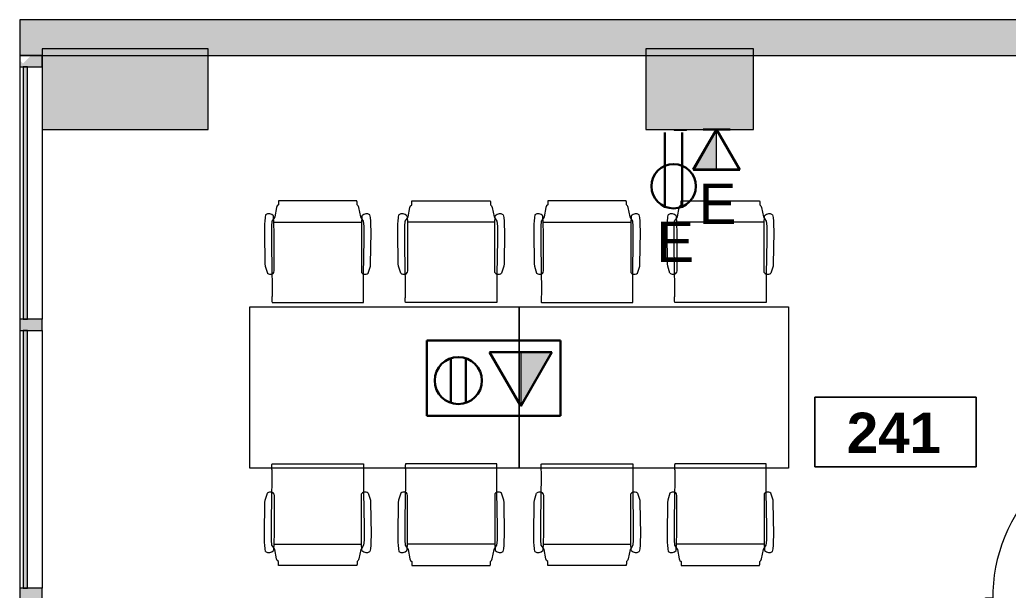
# Model space of a CAD drawing. Header units: inches. Extents: x 1180 to 3050, y -149 to 1363.
# Drawn here: x 1180.4 to 1400.6, y 1235.6 to 1362.7 of the extents above; entities that cross this region are included whole.
import ezdxf

# ---------------------------------------------------------------- set-up
doc = ezdxf.new("R2010")
doc.units = ezdxf.units.IN
doc.header["$MEASUREMENT"] = 0
doc.linetypes.add('Dash', pattern=[0.25, 0.125, -0.125])
for name, color, linetype, lineweight in [('A-ANNO-NOTE', 131, 'Continuous', 30), ('A-AREA-IDEN', 2, 'Continuous', 9), ('A-COLS', 52, 'Continuous', 13), ('A-DOOR', 31, 'Continuous', 13), ('A-GLAZ-CURT', 52, 'Continuous', 13), ('A-GLAZ-CWMG', 51, 'Continuous', 13), ('A-WALL', 113, 'Continuous', 13), ('A-WALL-PATT', 111, 'Continuous', 13), ('E-ELEC-FIXT', 91, 'Continuous', 13), ('I-FURN', 30, 'Continuous', 9), ('I-FURN-PNLS', 30, 'Dash', 9)]:
    doc.layers.add(name, color=color, linetype=linetype, lineweight=lineweight)
doc.styles.add('Swis721 Lt BT', font='swissl.ttf', dxfattribs={"height": 9})
doc.styles.add('Swis721 Lt BT_B_1', font='', dxfattribs={"height": 9})
doc.styles.get('Swis721 Lt BT_B_1').set_extended_font_data('Swis721 Lt BT', bold=True)

# ---------------------------------------------------------------- blocks, each defined once
blk = doc.blocks.new('Column Set - Column Set-6509051-FIRST FLOOR POWER _ SIGNAL')
at = {"layer": 'A-COLS', "lineweight": 9}
h = blk.add_hatch(color=7, dxfattribs=at)
h.paths.add_polyline_path([(3038.48, -123.25), (3038.48, -107.25), (3019.98, -107.25), (3019.98, -123.25)], flags=0)
h.paths.add_polyline_path([(2642.36, -123.25), (2651.67, -123.25), (2651.67, -107.25), (2642.36, -107.25)], flags=0)
h.paths.add_polyline_path([(2666.36, -123.25), (2666.36, -107.25), (2655.17, -107.25), (2655.17, -123.25)], flags=0)
h.paths.add_polyline_path([(2411.67, -123.25), (2411.67, -107.25), (2402.36, -107.25), (2402.36, -123.25)], flags=0)
h.paths.add_polyline_path([(2426.36, -123.25), (2426.36, -107.25), (2415.17, -107.25), (2415.17, -123.25)], flags=0)
h.paths.add_polyline_path([(2175.17, -123.25), (2186.36, -123.25), (2186.36, -107.25), (2175.17, -107.25), (2175.17, -115.8)], flags=0)
h.paths.add_polyline_path([(2162.36, -123.25), (2171.67, -123.25), (2171.67, -107.25), (2162.36, -107.25)], flags=0)
h.paths.add_polyline_path([(1922.3, -123.25), (1931.67, -123.25), (1931.67, -107.25), (1922.3, -107.25)], flags=0)
h.paths.add_polyline_path([(1935.17, -123.25), (1946.3, -123.25), (1946.3, -107.25), (1935.17, -107.25), (1935.17, -115.84)], flags=0)
h.paths.add_polyline_path([(1586.3, -123.25), (1586.3, -107.25), (1562.3, -107.25), (1562.3, -123.25), (1566.26, -123.25)], flags=0)
h.paths.add_polyline_path([(1571.47, 54.24), (1582.78, 65.55), (1565.81, 82.52), (1554.5, 71.21), (1567.73, 57.98)], flags=0)
h.paths.add_polyline_path([(3038.48, 111.75), (3038.48, 135.75), (3019.98, 135.75), (3019.98, 111.75), (3020.29, 111.75)], flags=0)
h.paths.add_polyline_path([(2642.36, 111.75), (2666.36, 111.75), (2666.36, 117.5), (2666.31, 117.5), (2666.31, 123.5), (2666.36, 123.5), (2666.36, 135.75), (2642.36, 135.75)], flags=0)
h.paths.add_polyline_path([(2882.36, 111.75), (2906.36, 111.75), (2906.36, 116.09), (2906.29, 116.09), (2906.29, 135.75), (2882.36, 135.75), (2882.36, 117.5)], flags=0)
h.paths.add_polyline_path([(2402.36, 111.75), (2426.36, 111.75), (2426.36, 135.75), (2402.36, 135.75), (2402.36, 123.07)], flags=0)
h.paths.add_polyline_path([(2162.36, 111.75), (2186.36, 111.75), (2186.36, 135.75), (2162.36, 135.75)], flags=0)
h.paths.add_polyline_path([(1922.3, 111.75), (1946.3, 111.75), (1946.3, 135.75), (1922.3, 135.75)], flags=0)
h.paths.add_polyline_path([(1681.4, 111.75), (1705.4, 111.75), (1705.4, 135.75), (1681.4, 135.75)], flags=0)
h.paths.add_polyline_path([(1401.76, 223.95), (1413.08, 235.26), (1396.11, 252.23), (1384.79, 240.92), (1398.32, 227.38)], flags=0)
h.paths.add_polyline_path([(1206.4, 231.75), (1222.4, 231.75), (1222.4, 255.75), (1206.4, 255.75)], flags=0)
h.paths.add_polyline_path([(3038.48, 351.75), (3038.48, 375.75), (3019.98, 375.75), (3019.98, 351.75), (3020.29, 351.75)], flags=0)
h.paths.add_polyline_path([(2886.54, 351.75), (2906.29, 351.75), (2906.29, 360.9), (2906.36, 360.9), (2906.36, 366.59), (2906.29, 366.59), (2906.29, 375.75), (2882.36, 375.75), (2882.36, 351.75)], flags=0)
h.paths.add_polyline_path([(2666.31, 351.75), (2666.36, 351.75), (2666.36, 364), (2666.31, 364), (2666.31, 370), (2666.36, 370), (2666.36, 375.75), (2642.36, 375.75), (2642.36, 351.75)], flags=0)
h.paths.add_polyline_path([(2402.36, 351.75), (2426.36, 351.75), (2426.36, 375.75), (2402.36, 375.75)], flags=0)
h.paths.add_polyline_path([(2178.1, 351.75), (2186.36, 351.75), (2186.36, 373.75), (2162.36, 373.75), (2162.36, 351.75), (2169.13, 351.75)], flags=0)
h.paths.add_polyline_path([(1946.3, 351.75), (1946.3, 373.75), (1922.3, 373.75), (1922.3, 351.75)], flags=0)
h.paths.add_polyline_path([(1465.4, 351.75), (1465.4, 375.75), (1441.4, 375.75), (1441.4, 351.75)], flags=0)
h.paths.add_polyline_path([(2014.17, 433.88), (2016.66, 439.88), (2008.17, 439.88)], flags=0)
h.paths.add_polyline_path([(2016.66, 439.88), (2020.17, 439.88), (2031.14, 450.85), (2024.07, 457.92), (2011.34, 445.19), (2015.59, 440.95)], flags=0)
h.paths.add_polyline_path([(2067.91, 487.62), (2084.88, 504.59), (2077.81, 511.66), (2060.84, 494.69), (2063.67, 491.86)], flags=0)
h.paths.add_polyline_path([(2163.48, 511.88), (2186.36, 511.88), (2186.36, 535.75), (2162.36, 535.75), (2162.36, 512.6)], flags=0)
h.paths.add_polyline_path([(1930.03, 518.02), (1947, 534.99), (1939.93, 542.07), (1922.95, 525.09), (1927.2, 520.85)], flags=0)
h.paths.add_polyline_path([(2118.15, 553.34), (2129.47, 564.66), (2120.98, 573.14), (2109.67, 561.83), (2113.69, 557.8)], flags=0)
h.paths.add_polyline_path([(1983.77, 571.76), (2000.74, 588.73), (1993.67, 595.81), (1976.69, 578.83), (1978.11, 577.42)], flags=0)
h.paths.add_polyline_path([(1856.49, 591.56), (1873.46, 608.53), (1866.39, 615.6), (1849.42, 598.63), (1856.08, 591.97)], flags=0)
h.paths.add_polyline_path([(2886.54, 591.75), (2906.29, 591.75), (2906.29, 611.15), (2906.36, 611.15), (2906.36, 615.75), (2882.36, 615.75), (2882.36, 591.75)], flags=0)
h.paths.add_polyline_path([(3038.48, 591.75), (3038.48, 615.75), (3019.98, 615.75), (3019.98, 591.75), (3036.81, 591.75)], flags=0)
h.paths.add_polyline_path([(2666.36, 591.75), (2666.36, 615.75), (2642.36, 615.75), (2642.36, 591.75), (2661.13, 591.75)], flags=0)
h.paths.add_polyline_path([(2426.36, 591.75), (2426.36, 615.75), (2402.36, 615.75), (2402.36, 591.75), (2408.36, 591.75)], flags=0)
h.paths.add_polyline_path([(1684.58, 591.75), (1705.35, 591.75), (1705.35, 615.75), (1704.32, 615.75), (1704.32, 615.57), (1696.32, 615.57), (1696.32, 615.75), (1681.4, 615.75), (1681.4, 591.75)], flags=0)
h.paths.add_polyline_path([(1465.4, 591.75), (1465.4, 615.75), (1441.4, 615.75), (1441.4, 591.75), (1456.03, 591.75)], flags=0)
h.paths.add_polyline_path([(1206.4, 591.75), (1222.4, 591.75), (1222.4, 615.75), (1206.4, 615.75), (1206.4, 605)], flags=0)
h.paths.add_polyline_path([(1910.23, 645.3), (1927.2, 662.27), (1920.13, 669.34), (1903.16, 652.37)], flags=0)
h.paths.add_polyline_path([(1783.65, 664.39), (1800.63, 681.37), (1793.55, 688.44), (1776.58, 671.47)], flags=0)
h.paths.add_polyline_path([(2056.6, 665.81), (2065.08, 674.29), (2048.11, 691.26), (2039.63, 682.78), (2049.29, 673.12)], flags=0)
h.paths.add_polyline_path([(1837.39, 718.13), (1854.37, 735.11), (1847.29, 742.18), (1830.32, 725.21), (1834.57, 720.96)], flags=0)
h.paths.add_polyline_path([(1990.13, 732.28), (1998.62, 740.76), (1981.64, 757.73), (1973.16, 749.25), (1989.31, 733.09)], flags=0)
h.paths.add_polyline_path([(2163.86, 743.75), (2180.44, 743.75), (2183.07, 761.75), (2160.36, 761.75), (2160.36, 744.08)], flags=0)
h.paths.add_polyline_path([(2184.36, 743.75), (2184.36, 761.75), (2183.36, 761.75), (2183.36, 743.75)], flags=0)
h.paths.add_polyline_path([(1705.4, 831.75), (1705.4, 855.75), (1681.4, 855.75), (1681.4, 831.75)], flags=0)
h.paths.add_polyline_path([(1206.4, 831.75), (1222.4, 831.75), (1222.4, 855.75), (1206.4, 855.75)], flags=0)
h.paths.add_polyline_path([(1465.4, 831.75), (1465.4, 855.75), (1441.4, 855.75), (1441.4, 831.75)], flags=0)
h.paths.add_polyline_path([(3019.98, 853.75), (3038.48, 853.75), (3038.48, 871.75), (3043.98, 874.5), (3043.98, 877.75), (3019.98, 877.75), (3019.98, 862.5)], flags=0)
h.paths.add_polyline_path([(2882.36, 853.75), (2906.36, 853.75), (2906.36, 877.75), (2882.36, 877.75), (2882.36, 865.49)], flags=0)
h.paths.add_polyline_path([(2650.11, 853.75), (2666.36, 853.75), (2666.36, 877.75), (2642.36, 877.75), (2642.36, 853.75)], flags=0)
h.paths.add_polyline_path([(2402.36, 853.75), (2426.36, 853.75), (2426.36, 877.75), (2402.36, 877.75)], flags=0)
h.paths.add_polyline_path([(2184.36, 859.75), (2184.36, 877.75), (2160.36, 877.75), (2160.36, 859.75), (2178.1, 859.75)], flags=0)
h.paths.add_polyline_path([(1946.9, 871.75), (1946.9, 895.75), (1928.9, 895.75), (1928.9, 871.75)], flags=0)
h.paths.add_polyline_path([(1922.9, 1071.75), (1946.9, 1071.75), (1946.9, 1095.75), (1922.9, 1095.75)], flags=0)
h.paths.add_polyline_path([(1705.4, 1071.75), (1705.4, 1095.75), (1681.4, 1095.75), (1681.4, 1071.75)], flags=0)
h.paths.add_polyline_path([(1441.4, 1071.75), (1465.4, 1071.75), (1465.4, 1095.75), (1441.4, 1095.75), (1441.4, 1073.89)], flags=0)
h.paths.add_polyline_path([(1212.03, 1071.75), (1222.4, 1071.75), (1222.4, 1095.75), (1206.4, 1095.75), (1206.4, 1071.75), (1208.68, 1071.75)], flags=0)
h.paths.add_polyline_path([(1922.9, 1191.75), (1946.9, 1191.75), (1946.9, 1215.75), (1922.9, 1215.75)], flags=0)
h.paths.add_polyline_path([(1946.9, 1338.25), (1946.9, 1356.25), (1940.4, 1356.25), (1938.9, 1354.75), (1922.9, 1354.75), (1922.9, 1338.25)], flags=0)
h.paths.add_polyline_path([(1799.9, 1338.25), (1823.9, 1338.25), (1823.87, 1354.75), (1799.9, 1354.75)], flags=0)
h.paths.add_polyline_path([(1705.4, 1338.25), (1705.4, 1354.75), (1681.4, 1354.75), (1681.4, 1338.25), (1695.06, 1338.25)], flags=0)
h.paths.add_polyline_path([(1566.26, 1338.25), (1586.9, 1338.25), (1586.9, 1354.75), (1562.9, 1354.75), (1562.9, 1338.25)], flags=0)
h.paths.add_polyline_path([(1185.4, 1338.25), (1222.4, 1338.25), (1222.4, 1354.75), (1185.4, 1354.75)], flags=0)
h.paths.add_polyline_path([(1445.44, 1338.25), (1465.4, 1338.25), (1465.4, 1354.75), (1441.4, 1354.75), (1441.4, 1338.25)], flags=0)
h.paths.add_polyline_path([(1340.84, 1338.25), (1343.9, 1338.25), (1343.9, 1354.75), (1319.9, 1354.75), (1319.9, 1338.25)], flags=0)
at = {"layer": 'A-COLS', "color": 8, "lineweight": 20}
for p, q in [((1222.4, 1356.25), (1185.4, 1356.25)), ((1185.4, 1356.25), (1185.4, 1338.25)), ((1222.4, 1338.25), (1222.4, 1356.25)), ((1343.9, 1356.25), (1319.9, 1356.25)), ((1319.9, 1356.25), (1319.9, 1338.25)), ((1343.9, 1338.25), (1343.9, 1356.25)), ((1185.4, 1338.25), (1222.4, 1338.25)), ((1319.9, 1338.25), (1343.9, 1338.25))]:
    blk.add_line(p, q, dxfattribs=at)
blk = doc.blocks.new('Rectangular Mullion - 2_5_ x 5_ rectangular-6520312-FIRST FLOOR POWER _ SIGNAL')
at = {"layer": 'A-GLAZ-CWMG', "lineweight": 9}
blk.add_hatch(color=7, dxfattribs=at).paths.add_polyline_path([(-2.5, 2.5), (0, 2.5), (0, 0), (-1.77, -1.77), (-1.04, -2.5), (-2.5, -2.5), (-2.5, 1.77)], flags=0)
at = {"layer": 'A-GLAZ-CWMG', "color": 8, "lineweight": 20}
for p, q in [((-2.5, 2.5), (0, 2.5)), ((-2.5, -2.5), (-2.5, 2.5)), ((0, 2.5), (0, -2.5)), ((0, -2.5), (-2.5, -2.5))]:
    blk.add_line(p, q, dxfattribs=at)
blk = doc.blocks.new('System Panel - Glazed-6522019-FIRST FLOOR POWER _ SIGNAL')
at = {"layer": 'A-GLAZ-CURT', "lineweight": 9}
blk.add_hatch(color=7, dxfattribs=at).paths.add_polyline_path([(-28.75, 1.75), (-28.75, 0.75), (28.75, 0.75), (28.75, 1.75), (4.96, 1.75)], flags=0)
at = {"layer": 'A-GLAZ-CURT', "color": 8, "lineweight": 20}
for p, q in [((28.75, 1.75), (-28.75, 1.75)), ((-28.75, 1.75), (-28.75, 0.75)), ((-28.75, 0.75), (28.75, 0.75)), ((28.75, 0.75), (28.75, 1.75))]:
    blk.add_line(p, q, dxfattribs=at)
blk = doc.blocks.new('System Panel - Glazed-6523026-FIRST FLOOR POWER _ SIGNAL')
at = {"layer": 'A-GLAZ-CURT', "lineweight": 9}
blk.add_hatch(color=7, dxfattribs=at).paths.add_polyline_path([(-28.125, 0.75), (28.125, 0.75), (28.125, 1.75), (-28.125, 1.75)], flags=0)
at = {"layer": 'A-GLAZ-CURT', "color": 8, "lineweight": 20}
for p, q in [((28.125, 1.75), (-28.125, 1.75)), ((-28.125, 1.75), (-28.125, 0.75)), ((-28.125, 0.75), (28.125, 0.75)), ((28.125, 0.75), (28.125, 1.75))]:
    blk.add_line(p, q, dxfattribs=at)
blk = doc.blocks.new('Rectangular Mullion - 2_5_ x 5_ rectangular-6520307-FIRST FLOOR POWER _ SIGNAL')
at = {"layer": 'A-GLAZ-CWMG', "lineweight": 9}
blk.add_hatch(color=7, dxfattribs=at).paths.add_polyline_path([(1.25, -2.5), (-1.25, -2.5), (-1.25, 2.5), (1.25, 2.5), (1.25, -1.75)], flags=0)
at = {"layer": 'A-GLAZ-CWMG', "color": 8, "lineweight": 20}
for p, q in [((-1.25, 2.5), (1.25, 2.5)), ((-1.25, -2.5), (-1.25, 2.5)), ((1.25, 2.5), (1.25, -2.5)), ((1.25, -2.5), (-1.25, -2.5))]:
    blk.add_line(p, q, dxfattribs=at)
blk = doc.blocks.new('Rectangular Mullion - 2_5_ x 5_ rectangular-6523025-FIRST FLOOR POWER _ SIGNAL')
at = {"layer": 'A-GLAZ-CWMG', "lineweight": 9}
for p, q in [((1180.4, 1352.25), (1180.4, 1296)), ((1185.4, 1338.25), (1185.4, 1296))]:
    blk.add_line(p, q, dxfattribs=at)
blk = doc.blocks.new('Rectangular Mullion - 2_5_ x 5_ rectangular-V4-FIRST FLOOR POWER _ SIGNAL')
at = {"layer": 'A-GLAZ-CWMG', "lineweight": 9}
for p, q in [((1814.67, -144.25), (1872.17, -144.25)), ((1814.67, -149.25), (1872.17, -149.25))]:
    blk.add_line(p, q, dxfattribs=at)
blk = doc.blocks.new('Door - Single - Solid Door-6530652-FIRST FLOOR POWER _ SIGNAL')
at = {"layer": 'A-DOOR'}
h = blk.add_hatch(color=250, dxfattribs=at)
h.paths.add_polyline_path([(22.12, 2.41), (22.12, 0.41), (21.62, 0.41), (21.62, -1.09), (22.12, -1.09), (22.12, -2.59), (23.62, -2.59), (23.62, -1.84), (23.24, -1.84), (23.24, 1.66), (23.62, 1.66), (23.62, 2.41), (23.24, 2.41)], flags=0)
h.paths.add_polyline_path([(-15.63, 2.41), (-15.63, 1.66), (-15.26, 1.66), (-15.26, -1.84), (-15.63, -1.84), (-15.63, -2.59), (-14.13, -2.59), (-14.13, -1.09), (-13.63, -1.09), (-13.63, 0.41), (-14.13, 0.41), (-14.13, 2.41), (-15.26, 2.41)], flags=0)
at = {"layer": 'A-DOOR', "color": 8, "lineweight": 20}
for p, q in [((-15.63, 2.41), (-14.13, 2.41)), ((-15.63, 1.66), (-15.63, 2.41)), ((-14.13, 2.41), (-14.13, 0.41)), ((22.12, 2.41), (23.62, 2.41)), ((22.12, 0.41), (22.12, 2.41)), ((23.62, 2.41), (23.62, 1.66)), ((-14.13, 0.41), (-13.63, 0.41)), ((-13.63, 0.41), (-13.63, -1.09)), ((21.62, 0.41), (22.12, 0.41)), ((21.62, -1.09), (21.62, 0.41)), ((-15.63, -2.59), (-15.63, -1.84)), ((-14.13, -1.09), (-14.13, -2.59)), ((-13.63, -1.09), (-14.13, -1.09)), ((-13.03, -1.62), (-14.01, -2.59)), ((12.42, -27.07), (-13.03, -1.62)), ((22.12, -1.09), (21.62, -1.09)), ((22.12, -2.59), (22.12, -1.09)), ((23.62, -1.84), (23.62, -2.59)), ((-14.13, -2.59), (-15.63, -2.59)), ((-14.01, -2.59), (11.45, -28.04)), ((23.62, -2.59), (22.12, -2.59)), ((11.45, -28.04), (12.42, -27.07))]:
    blk.add_line(p, q, dxfattribs=at)
at = {"layer": 'A-DOOR', "lineweight": 9}
blk.add_arc((-14.01, -2.59), 36, 315, 0.5, dxfattribs=at)
blk = doc.blocks.new('F - CONF TABLE _RECTANGULAR-2 CHAIRS_ - F - CONF TABLE _RECTANGULAR-2 CHAIRS_-7231781-FIRST FLOOR POWER _ SIGNAL')
at = {"layer": 'I-FURN'}
for p, q in [((-24.03, 40.12), (-24.44, 38.05)), ((-23.88, 40.5), (-24.03, 40.12)), ((-23.63, 40.76), (-23.88, 40.5)), ((-6.14, 41.6), (-23.57, 41.6)), ((-5.83, 40.5), (-6.09, 40.76)), ((-5.76, 40.36), (-5.83, 40.5)), ((-5.68, 40.12), (-5.76, 40.36)), ((-5.28, 38.05), (-5.68, 40.12)), ((5.28, 38.05), (5.68, 40.12)), ((5.68, 40.12), (5.76, 40.36)), ((5.76, 40.36), (5.83, 40.5)), ((5.83, 40.5), (6.09, 40.76)), ((6.14, 41.6), (23.57, 41.6)), ((23.63, 40.76), (23.88, 40.5)), ((23.88, 40.5), (24.03, 40.12)), ((24.03, 40.12), (24.44, 38.05)), ((-26.59, 37.89), (-26.66, 37.12)), ((-26.48, 38.5), (-26.59, 37.89)), ((-24.66, 37.72), (-25.07, 37.12)), ((-24.69, 38.05), (-24.7, 38.28)), ((-24.62, 36.89), (-24.69, 38.05)), ((-24.44, 38.05), (-24.66, 37.72)), ((-5.05, 37.72), (-5.28, 38.05)), ((-5.03, 38.05), (-5.1, 36.89)), ((-4.65, 37.12), (-5.05, 37.72)), ((-5.01, 38.28), (-5.03, 38.05)), ((-3.12, 37.89), (-3.23, 38.5)), ((-3.06, 37.12), (-3.12, 37.89)), ((3.06, 37.12), (3.12, 37.89)), ((3.12, 37.89), (3.23, 38.5)), ((4.65, 37.12), (5.05, 37.72)), ((5.01, 38.28), (5.03, 38.05)), ((5.03, 38.05), (5.1, 36.89)), ((5.05, 37.72), (5.28, 38.05)), ((24.44, 38.05), (24.66, 37.72)), ((24.62, 36.89), (24.69, 38.05)), ((24.66, 37.72), (25.07, 37.12)), ((24.69, 38.05), (24.7, 38.28)), ((26.48, 38.5), (26.59, 37.89)), ((26.59, 37.89), (26.66, 37.12)), ((-26.69, 36.47), (-26.74, 34.61)), ((-26.66, 37.12), (-26.69, 36.47)), ((-25.07, 37.12), (-25.17, 35.96)), ((-25.17, 35.96), (-25.17, 32.96)), ((-24.58, 34.2), (-24.62, 36.89)), ((-24.62, 36.89), (-5.1, 36.89)), ((-5.1, 36.89), (-5.14, 34.2)), ((-4.55, 35.96), (-4.65, 37.12)), ((-4.55, 32.96), (-4.55, 35.96)), ((-3.02, 36.47), (-3.06, 37.12)), ((-2.98, 34.61), (-3.02, 36.47)), ((2.98, 34.61), (3.02, 36.47)), ((3.02, 36.47), (3.06, 37.12)), ((4.55, 35.96), (4.65, 37.12)), ((4.55, 32.96), (4.55, 35.96)), ((5.1, 36.89), (5.14, 34.2)), ((24.62, 36.89), (5.1, 36.89)), ((24.58, 34.2), (24.62, 36.89)), ((25.07, 37.12), (25.17, 35.96)), ((25.17, 35.96), (25.17, 32.96)), ((26.66, 37.12), (26.69, 36.47)), ((26.69, 36.47), (26.74, 34.61)), ((-26.74, 34.61), (-26.64, 27.61)), ((-24.58, 26.12), (-24.58, 34.2)), ((-5.14, 34.2), (-5.14, 26.12)), ((-3.07, 27.61), (-2.98, 34.61)), ((3.07, 27.61), (2.98, 34.61)), ((5.14, 34.2), (5.14, 26.12)), ((24.58, 26.12), (24.58, 34.2)), ((26.74, 34.61), (26.64, 27.61)), ((-25.17, 32.96), (-25.06, 25.29)), ((-4.65, 25.29), (-4.55, 32.96)), ((4.65, 25.29), (4.55, 32.96)), ((25.17, 32.96), (25.06, 25.29)), ((-26.64, 27.61), (-26.58, 27.02)), ((-26.58, 27.02), (-26.09, 25.51)), ((-3.62, 25.51), (-3.13, 27.02)), ((-3.13, 27.02), (-3.07, 27.61)), ((3.13, 27.02), (3.07, 27.61)), ((3.62, 25.51), (3.13, 27.02)), ((26.58, 27.02), (26.09, 25.51)), ((26.64, 27.61), (26.58, 27.02)), ((-24.63, 25.62), (-24.58, 26.12)), ((-5.14, 26.12), (-5.09, 25.62)), ((5.14, 26.12), (5.09, 25.62)), ((24.63, 25.62), (24.58, 26.12)), ((-25.03, 18.96), (-4.69, 18.96)), ((25.03, 18.96), (4.69, 18.96)), ((-25.03, -17.02), (-4.69, -17.02)), ((25.03, -17.02), (4.69, -17.02)), ((-26.58, -25.08), (-26.09, -23.57)), ((-25.17, -31.01), (-25.06, -23.35)), ((-24.63, -23.68), (-24.58, -24.18)), ((-24.58, -24.18), (-24.58, -32.26)), ((-5.14, -24.18), (-5.09, -23.68)), ((-5.14, -32.26), (-5.14, -24.18)), ((-4.65, -23.35), (-4.55, -31.01)), ((-3.62, -23.57), (-3.13, -25.08)), ((3.62, -23.57), (3.13, -25.08)), ((4.65, -23.35), (4.55, -31.01)), ((5.14, -24.18), (5.09, -23.68)), ((5.14, -32.26), (5.14, -24.18)), ((24.63, -23.68), (24.58, -24.18)), ((24.58, -24.18), (24.58, -32.26)), ((25.17, -31.01), (25.06, -23.35)), ((26.58, -25.08), (26.09, -23.57)), ((-26.74, -32.67), (-26.64, -25.67)), ((-26.64, -25.67), (-26.58, -25.08)), ((-3.13, -25.08), (-3.07, -25.67)), ((-3.07, -25.67), (-2.98, -32.67)), ((3.07, -25.67), (2.98, -32.67)), ((3.13, -25.08), (3.07, -25.67)), ((26.64, -25.67), (26.58, -25.08)), ((26.74, -32.67), (26.64, -25.67)), ((-26.69, -34.53), (-26.74, -32.67)), ((-25.17, -34.01), (-25.17, -31.01)), ((-24.58, -32.26), (-24.62, -34.95)), ((-5.1, -34.95), (-5.14, -32.26)), ((-4.55, -31.01), (-4.55, -34.01)), ((-2.98, -32.67), (-3.02, -34.53)), ((2.98, -32.67), (3.02, -34.53)), ((4.55, -31.01), (4.55, -34.01)), ((5.1, -34.95), (5.14, -32.26)), ((24.58, -32.26), (24.62, -34.95)), ((25.17, -34.01), (25.17, -31.01)), ((26.69, -34.53), (26.74, -32.67)), ((-26.66, -35.18), (-26.69, -34.53)), ((-26.59, -35.95), (-26.66, -35.18)), ((-25.07, -35.18), (-25.17, -34.01)), ((-24.66, -35.77), (-25.07, -35.18)), ((-24.62, -34.95), (-24.69, -36.11)), ((-24.62, -34.95), (-5.1, -34.95)), ((-5.03, -36.11), (-5.1, -34.95)), ((-4.65, -35.18), (-5.05, -35.78)), ((-4.55, -34.01), (-4.65, -35.18)), ((-3.06, -35.18), (-3.12, -35.95)), ((-3.02, -34.53), (-3.06, -35.18)), ((3.02, -34.53), (3.06, -35.18)), ((3.06, -35.18), (3.12, -35.95)), ((4.55, -34.01), (4.65, -35.18)), ((4.65, -35.18), (5.05, -35.78)), ((5.03, -36.11), (5.1, -34.95)), ((24.62, -34.95), (5.1, -34.95)), ((24.62, -34.95), (24.69, -36.11)), ((24.66, -35.77), (25.07, -35.18)), ((25.07, -35.18), (25.17, -34.01)), ((26.59, -35.95), (26.66, -35.18)), ((26.66, -35.18), (26.69, -34.53)), ((-26.48, -36.56), (-26.59, -35.95)), ((-24.69, -36.11), (-24.7, -36.34)), ((-24.44, -36.11), (-24.66, -35.77)), ((-24.03, -38.18), (-24.44, -36.11)), ((-5.28, -36.11), (-5.68, -38.18)), ((-5.05, -35.78), (-5.28, -36.11)), ((-5.01, -36.34), (-5.03, -36.11)), ((-3.12, -35.95), (-3.23, -36.56)), ((3.12, -35.95), (3.23, -36.56)), ((5.01, -36.34), (5.03, -36.11)), ((5.05, -35.78), (5.28, -36.11)), ((5.28, -36.11), (5.68, -38.18)), ((24.03, -38.18), (24.44, -36.11)), ((24.44, -36.11), (24.66, -35.77)), ((24.69, -36.11), (24.7, -36.34)), ((26.48, -36.56), (26.59, -35.95)), ((-23.88, -38.56), (-24.03, -38.18)), ((-23.63, -38.82), (-23.88, -38.56)), ((-5.83, -38.56), (-6.09, -38.82)), ((-5.76, -38.42), (-5.83, -38.56)), ((-5.68, -38.18), (-5.76, -38.42)), ((5.68, -38.18), (5.76, -38.42)), ((5.76, -38.42), (5.83, -38.56)), ((5.83, -38.56), (6.09, -38.82)), ((23.63, -38.82), (23.88, -38.56)), ((23.88, -38.56), (24.03, -38.18)), ((-6.14, -39.66), (-23.57, -39.66)), ((6.14, -39.66), (23.57, -39.66))]:
    blk.add_line(p, q, dxfattribs=at)
for centre, radius, start, end in [((-25.71, 37.43), 1.32, 40.065, 125.935), ((-4, 37.43), 1.32, 54.065, 139.935), ((4, 37.43), 1.32, 40.065, 125.935), ((25.71, 37.43), 1.32, 54.065, 139.935), ((-25.37, 26.37), 1.12, 229.743, 286.0891), ((-25.29, 26.04), 0.781, 286.8466, 327.6782), ((-4.43, 26.04), 0.781, 212.3218, 253.1534), ((-4.34, 26.37), 1.12, 253.9109, 310.257), ((4.34, 26.37), 1.12, 229.743, 286.0891), ((4.43, 26.04), 0.781, 286.8466, 327.6782), ((25.29, 26.04), 0.781, 212.3218, 253.1534), ((25.37, 26.37), 1.12, 253.9109, 310.257), ((-25.37, -24.42), 1.12, 73.9109, 130.257), ((-25.29, -24.1), 0.781, 32.3218, 73.1534), ((-4.43, -24.1), 0.781, 106.8466, 147.6782), ((-4.34, -24.42), 1.12, 49.743, 106.0891), ((4.34, -24.42), 1.12, 73.9109, 130.257), ((4.43, -24.1), 0.781, 32.3218, 73.1534), ((25.29, -24.1), 0.781, 106.8466, 147.6782), ((25.37, -24.42), 1.12, 49.743, 106.0891), ((-25.71, -35.49), 1.32, 234.065, 319.935), ((-4, -35.49), 1.32, 220.065, 305.935), ((4, -35.49), 1.32, 234.065, 319.935), ((25.71, -35.49), 1.32, 220.065, 305.935)]:
    blk.add_arc(centre, radius, start, end, dxfattribs=at)
for points, knots in [([(-23.57, 41.6), (-23.58, 41.6), (-23.58, 41.58), (-23.59, 41.53), (-23.6, 41.47), (-23.61, 41.38), (-23.61, 41.28), (-23.62, 41.13), (-23.63, 40.95), (-23.63, 40.81), (-23.63, 40.76)], [0, 0, 0, 0, 0.111111, 0.222222, 0.333333, 0.444444, 0.555556, 0.666667, 0.888889, 1, 1, 1, 1]), ([(-6.09, 40.76), (-6.09, 40.95), (-6.1, 41.22), (-6.11, 41.44), (-6.12, 41.53), (-6.13, 41.58), (-6.14, 41.6), (-6.14, 41.6)], [0, 0, 0, 0, 0.444444, 0.666667, 0.777778, 0.888889, 1, 1, 1, 1]), ([(6.09, 40.76), (6.09, 40.81), (6.09, 40.95), (6.09, 41.13), (6.1, 41.28), (6.11, 41.38), (6.12, 41.47), (6.12, 41.53), (6.13, 41.58), (6.14, 41.6), (6.14, 41.6)], [-1, -1, -1, -1, -0.888889, -0.666667, -0.555556, -0.444444, -0.333333, -0.222222, -0.111111, 0, 0, 0, 0]), ([(23.57, 41.6), (23.58, 41.6), (23.58, 41.58), (23.59, 41.53), (23.6, 41.44), (23.62, 41.22), (23.63, 40.95), (23.63, 40.76)], [-1, -1, -1, -1, -0.888889, -0.777778, -0.666667, -0.444444, 0, 0, 0, 0]), ([(-25.07, 19.9), (-25.07, 19.83), (-25.07, 19.66), (-25.07, 19.34), (-25.05, 19.04), (-25.04, 18.96), (-25.03, 18.96)], [0, 0, 0, 0, 0.181818, 0.363636, 0.727273, 1, 1, 1, 1]), ([(-4.69, 18.96), (-4.68, 18.96), (-4.68, 18.97), (-4.67, 19), (-4.66, 19.05), (-4.66, 19.12), (-4.65, 19.21), (-4.65, 19.35), (-4.64, 19.58), (-4.64, 19.79), (-4.64, 19.9)], [0, 0, 0, 0, 0.090909, 0.181818, 0.272727, 0.363636, 0.454545, 0.545455, 0.727273, 1, 1, 1, 1]), ([(4.69, 18.96), (4.68, 18.96), (4.66, 19.04), (4.64, 19.34), (4.64, 19.66), (4.64, 19.83), (4.64, 19.9)], [-1, -1, -1, -1, -0.727273, -0.363636, -0.181818, 0, 0, 0, 0]), ([(25.07, 19.9), (25.07, 19.79), (25.07, 19.58), (25.07, 19.35), (25.06, 19.21), (25.06, 19.12), (25.05, 19.05), (25.04, 19), (25.04, 18.97), (25.03, 18.96), (25.03, 18.96)], [-1, -1, -1, -1, -0.727273, -0.545455, -0.454545, -0.363636, -0.272727, -0.181818, -0.090909, 0, 0, 0, 0]), ([(-25.07, -17.96), (-25.07, -17.85), (-25.07, -17.64), (-25.07, -17.4), (-25.06, -17.27), (-25.06, -17.18), (-25.05, -17.11), (-25.04, -17.06), (-25.04, -17.03), (-25.03, -17.02), (-25.03, -17.02)], [-1, -1, -1, -1, -0.727273, -0.545455, -0.454545, -0.363636, -0.272727, -0.181818, -0.090909, 0, 0, 0, 0]), ([(-4.69, -17.02), (-4.68, -17.02), (-4.66, -17.1), (-4.64, -17.4), (-4.64, -17.72), (-4.64, -17.89), (-4.64, -17.96)], [-1, -1, -1, -1, -0.727273, -0.363636, -0.181818, 0, 0, 0, 0]), ([(4.69, -17.02), (4.68, -17.02), (4.68, -17.03), (4.67, -17.06), (4.66, -17.11), (4.66, -17.18), (4.65, -17.27), (4.65, -17.4), (4.64, -17.64), (4.64, -17.85), (4.64, -17.96)], [0, 0, 0, 0, 0.090909, 0.181818, 0.272727, 0.363636, 0.454545, 0.545455, 0.727273, 1, 1, 1, 1]), ([(25.07, -17.96), (25.07, -17.89), (25.07, -17.72), (25.07, -17.4), (25.05, -17.1), (25.04, -17.02), (25.03, -17.02)], [0, 0, 0, 0, 0.181818, 0.363636, 0.727273, 1, 1, 1, 1]), ([(-23.57, -39.66), (-23.58, -39.66), (-23.58, -39.64), (-23.59, -39.59), (-23.6, -39.5), (-23.62, -39.28), (-23.63, -39.01), (-23.63, -38.82)], [-1, -1, -1, -1, -0.888889, -0.777778, -0.666667, -0.444444, 0, 0, 0, 0]), ([(-6.09, -38.82), (-6.09, -38.87), (-6.09, -39.01), (-6.09, -39.18), (-6.1, -39.34), (-6.11, -39.44), (-6.12, -39.52), (-6.12, -39.59), (-6.13, -39.64), (-6.14, -39.66), (-6.14, -39.66)], [-1, -1, -1, -1, -0.888889, -0.666667, -0.555556, -0.444444, -0.333333, -0.222222, -0.111111, 0, 0, 0, 0]), ([(6.09, -38.82), (6.09, -39.01), (6.1, -39.28), (6.11, -39.5), (6.12, -39.59), (6.13, -39.64), (6.14, -39.66), (6.14, -39.66)], [0, 0, 0, 0, 0.444444, 0.666667, 0.777778, 0.888889, 1, 1, 1, 1]), ([(23.57, -39.66), (23.58, -39.66), (23.58, -39.64), (23.59, -39.59), (23.6, -39.52), (23.61, -39.44), (23.61, -39.34), (23.62, -39.18), (23.63, -39.01), (23.63, -38.87), (23.63, -38.82)], [0, 0, 0, 0, 0.111111, 0.222222, 0.333333, 0.444444, 0.555556, 0.666667, 0.888889, 1, 1, 1, 1])]:
    blk.add_open_spline(points, degree=3, knots=knots, dxfattribs=at)
for points in [[(-25.06, 25.29), (-25.05, 24.56), (-25.04, 23.1), (-25.03, 21.62), (-25.02, 20.87)], [(-4.69, 20.87), (-4.69, 21.62), (-4.68, 23.1), (-4.66, 24.56), (-4.65, 25.29)], [(4.69, 20.87), (4.69, 21.62), (4.68, 23.1), (4.66, 24.56), (4.65, 25.29)], [(25.06, 25.29), (25.05, 24.56), (25.04, 23.1), (25.03, 21.62), (25.02, 20.87)], [(-25.02, 20.87), (-25.03, 20.72), (-25.05, 20.39), (-25.06, 20.07), (-25.07, 19.9)], [(-4.64, 19.9), (-4.65, 20.07), (-4.67, 20.39), (-4.68, 20.72), (-4.69, 20.87)], [(4.64, 19.9), (4.65, 20.07), (4.67, 20.39), (4.68, 20.72), (4.69, 20.87)], [(25.02, 20.87), (25.03, 20.72), (25.05, 20.39), (25.06, 20.07), (25.07, 19.9)], [(-25.02, -18.93), (-25.03, -18.77), (-25.05, -18.45), (-25.06, -18.13), (-25.07, -17.96)], [(-25.06, -23.35), (-25.05, -22.62), (-25.04, -21.15), (-25.03, -19.68), (-25.02, -18.93)], [(-4.64, -17.96), (-4.65, -18.13), (-4.67, -18.45), (-4.68, -18.77), (-4.69, -18.93)], [(-4.69, -18.93), (-4.69, -19.68), (-4.68, -21.15), (-4.66, -22.62), (-4.65, -23.35)], [(4.64, -17.96), (4.65, -18.13), (4.67, -18.45), (4.68, -18.77), (4.69, -18.93)], [(4.69, -18.93), (4.69, -19.68), (4.68, -21.15), (4.66, -22.62), (4.65, -23.35)], [(25.02, -18.93), (25.03, -18.77), (25.05, -18.45), (25.06, -18.13), (25.07, -17.96)], [(25.06, -23.35), (25.05, -22.62), (25.04, -21.15), (25.03, -19.68), (25.02, -18.93)]]:
    blk.add_open_spline(points, degree=3, dxfattribs=at)
at = {"layer": 'I-FURN-PNLS', "linetype": 'Continuous'}
for p, q in [((-30, 18), (30, 18)), ((-30, -18), (-30, 18)), ((30, 18), (30, -18)), ((-25.07, -18), (-30, -18)), ((-4.67, -18), (-25.04, -18)), ((4.65, -18), (-4.65, -18)), ((25.04, -18), (4.67, -18)), ((30, -18), (25.07, -18))]:
    blk.add_line(p, q, dxfattribs=at)
blk = doc.blocks.new('PS - Power Device _Wall Base_ - Duplex-7006933-FIRST FLOOR POWER _ SIGNAL')
at = {"layer": 'E-ELEC-FIXT', "lineweight": 9}
for p, q in [((2655.36, -32.63), (2655.17, -32.63)), ((2655.36, -32.63), (2655.36, -35.38)), ((2655.17, -35.38), (2655.36, -35.38))]:
    blk.add_line(p, q, dxfattribs=at)
blk = doc.blocks.new('Room Tag - Number Only-4120135-FIRST FLOOR POWER _ SIGNAL')
at = {"layer": 'A-AREA-IDEN'}
for p, q in [((-0.1881, -0.1636), (-0.1881, -0.0018)), ((-0.1881, -0.0018), (0.1869, -0.0018)), ((0.1869, -0.0018), (-0.1881, -0.0018)), ((-0.1881, -0.0018), (-0.1881, -0.1636)), ((0.1869, -0.0018), (0.1869, -0.1636)), ((0.1869, -0.1636), (0.1869, -0.0018)), ((0.1869, -0.1636), (-0.1881, -0.1636)), ((-0.1881, -0.1636), (0.1869, -0.1636))]:
    blk.add_line(p, q, dxfattribs=at)

msp = doc.modelspace()

# ---------------------------------------------------------------- hatches: boundary and pattern name
at = {"layer": 'A-ANNO-NOTE', "lineweight": 9}
for points in [[(1330.46, 1329.38), (1335.61, 1329.38), (1335.61, 1338.31), (1333.35, 1334.39)], [(1292.01, 1276.63), (1298.94, 1288.63), (1292.01, 1288.63), (1292.01, 1282.29)]]:
    msp.add_hatch(color=256, dxfattribs=at).paths.add_polyline_path(points, flags=0)
at = {"layer": 'A-WALL-PATT', "lineweight": 9}
msp.add_hatch(color=7, dxfattribs=at).paths.add_polyline_path([(1695.06, 1354.75), (1938.9, 1354.75), (1940.4, 1356.25), (1946.9, 1356.25), (1946.9, 1362.75), (1180.4, 1362.75), (1180.4, 1354.75), (1662.86, 1354.75)], flags=0)

# ---------------------------------------------------------------- linework, layer by layer
at = {"layer": 'A-ANNO-NOTE'}
for p, q in [((1324.15, 1337.59), (1324.15, 1321.07)), ((1327.98, 1337.59), (1327.98, 1321.07)), ((1327.98, 1337.59), (1327.98, 1321.07)), ((1335.61, 1338.31), (1330.46, 1329.38)), ((1335.65, 1338.25), (1330.5, 1329.31)), ((1332.65, 1338.25), (1338.65, 1338.25)), ((1335.61, 1338.31), (1340.77, 1329.38)), ((1335.65, 1338.25), (1340.81, 1329.31)), ((1340.77, 1329.38), (1330.46, 1329.38)), ((1340.81, 1329.31), (1330.5, 1329.31)), ((1271.13, 1291.25), (1300.85, 1291.25)), ((1271.13, 1274.44), (1271.13, 1291.25)), ((1300.85, 1291.25), (1300.85, 1274.44)), ((1285.09, 1288.63), (1298.94, 1288.63)), ((1292.01, 1276.63), (1285.09, 1288.63)), ((1298.94, 1288.63), (1292.01, 1276.63)), ((1276.42, 1277.33), (1276.42, 1287.27)), ((1279.79, 1277.33), (1279.79, 1287.27)), ((1300.85, 1274.44), (1271.13, 1274.44))]:
    msp.add_line(p, q, dxfattribs=at)
at = {"layer": 'A-ANNO-NOTE', "lineweight": 9}
for p, q in [((1335.61, 1338.31), (1330.46, 1329.38)), ((1335.61, 1329.38), (1335.61, 1338.31)), ((1330.46, 1329.38), (1335.61, 1329.38)), ((1292.01, 1288.63), (1292.01, 1276.63)), ((1292.01, 1276.63), (1298.94, 1288.63)), ((1298.94, 1288.63), (1292.01, 1288.63))]:
    msp.add_line(p, q, dxfattribs=at)
at = {"layer": 'A-ANNO-NOTE'}
for centre, radius in [((1326.07, 1325.63), 4.95), ((1278.11, 1282.3), 5.25)]:
    msp.add_circle(centre, radius, dxfattribs=at)
at = {"layer": 'A-WALL', "color": 8, "lineweight": 20}
for p, q in [((1946.9, 1362.75), (1180.4, 1362.75)), ((1180.4, 1362.75), (1180.4, 1354.75)), ((1180.4, 1354.75), (1600.09, 1354.75))]:
    msp.add_line(p, q, dxfattribs=at)

# ---------------------------------------------------------------- block references
at = {"layer": 'A-AREA-IDEN', "xscale": 95.99999999999994, "yscale": 95.99999999999994, "zscale": 95.99999999999994}
msp.add_blockref('Room Tag - Number Only-4120135-FIRST FLOOR POWER _ SIGNAL', (1375.56, 1278.78), dxfattribs=at)
at = {"layer": 'A-COLS', "lineweight": 9}
msp.add_blockref('Column Set - Column Set-6509051-FIRST FLOOR POWER _ SIGNAL', (0, 0), dxfattribs=at)
at = {"layer": 'A-DOOR', "rotation": 180}
msp.add_blockref('Door - Single - Solid Door-6530652-FIRST FLOOR POWER _ SIGNAL', (1419.15, 1231.28), dxfattribs=at)
at = {"layer": 'A-GLAZ-CURT', "lineweight": 9, "rotation": 89.99999999999991}
for name, p in [('System Panel - Glazed-6523026-FIRST FLOOR POWER _ SIGNAL', (1182.9, 1324.12)), ('System Panel - Glazed-6522019-FIRST FLOOR POWER _ SIGNAL', (1182.9, 1264.75))]:
    msp.add_blockref(name, p, dxfattribs=at)
at = {"layer": 'A-GLAZ-CWMG', "lineweight": 9, "extrusion": (0, 0, -1), "rotation": 90.0000000000001}
for name, p in [('Rectangular Mullion - 2_5_ x 5_ rectangular-6520312-FIRST FLOOR POWER _ SIGNAL', (-1182.9, 1354.75)), ('Rectangular Mullion - 2_5_ x 5_ rectangular-6520307-FIRST FLOOR POWER _ SIGNAL', (-1182.9, 1294.75)), ('Rectangular Mullion - 2_5_ x 5_ rectangular-6520307-FIRST FLOOR POWER _ SIGNAL', (-1182.9, 1234.75))]:
    msp.add_blockref(name, p, dxfattribs=at)
at = {"layer": 'A-GLAZ-CWMG', "lineweight": 9}
msp.add_blockref('Rectangular Mullion - 2_5_ x 5_ rectangular-6523025-FIRST FLOOR POWER _ SIGNAL', (0, 0), dxfattribs=at)
at = {"layer": 'A-GLAZ-CWMG', "lineweight": 9, "rotation": 270.0000000000002}
msp.add_blockref('Rectangular Mullion - 2_5_ x 5_ rectangular-V4-FIRST FLOOR POWER _ SIGNAL', (1329.66, 3108.17), dxfattribs=at)
at = {"layer": 'E-ELEC-FIXT', "lineweight": 9, "rotation": 270.0000000000001}
msp.add_blockref('PS - Power Device _Wall Base_ - Duplex-7006933-FIRST FLOOR POWER _ SIGNAL', (1361.56, 3993.42), dxfattribs=at)
at = {"layer": 'I-FURN'}
for p in [(1261.65, 1280.75), (1321.65, 1280.75)]:
    msp.add_blockref('F - CONF TABLE _RECTANGULAR-2 CHAIRS_ - F - CONF TABLE _RECTANGULAR-2 CHAIRS_-7231781-FIRST FLOOR POWER _ SIGNAL', p, dxfattribs=at)

# ---------------------------------------------------------------- texts
at = {"layer": 'A-ANNO-NOTE', "lineweight": 9, "char_height": 9, "width": 9.393, "attachment_point": 1, "style": 'Swis721 Lt BT'}
for insert in [(1331.65, 1326.22), (1322.23, 1317.76)]:
    msp.add_mtext('E', dxfattribs=dict(at, insert=insert))
at = {"layer": 'A-AREA-IDEN', "insert": (1364.66, 1275.15), "char_height": 9, "width": 25.452, "attachment_point": 1, "style": 'Swis721 Lt BT_B_1'}
msp.add_mtext('241', dxfattribs=at)

doc.saveas('drawing.dxf')
